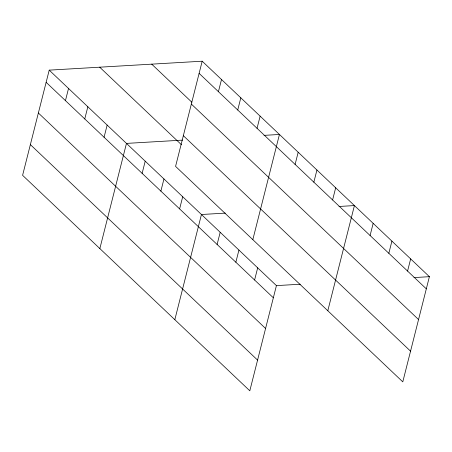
<?xml version="1.0" encoding="UTF-8"?>
<svg xmlns="http://www.w3.org/2000/svg" width="452" height="452" viewBox="0 0 452 452"><rect width="100%" height="100%" fill="white"/><g stroke="black" fill="none" stroke-linecap="round" stroke-linejoin="round"><path stroke-width="0.68" d="M49.217 70.139L22.6 175.319L249.809 390.799L276.426 285.619L49.217 70.139L202.191 61.201L429.4 276.68L402.783 381.861L175.574 166.381L202.191 61.201M65.45 100.626L68.529 88.451M84.761 118.938L87.841 106.768M104.073 137.255L107.152 125.085M99.852 248.583L126.464 143.403L182.568 140.126M142.131 173.348L145.211 161.178M160.878 191.128L163.957 178.952M179.619 208.903L182.698 196.733M218.423 91.688L221.503 79.518M174.828 319.688L201.445 214.508L225.282 213.118M237.735 110.005L240.814 97.835M217.113 244.459L220.192 232.288M257.047 128.323L260.132 116.147M235.854 262.233L238.933 250.063M252.826 239.645L279.443 134.464L264.019 135.368M254.6 280.014L257.68 267.838M295.105 164.415L298.184 152.245M313.852 182.19L316.931 170.02M332.599 199.965L335.678 187.795M327.807 310.756L354.419 205.575L338.994 206.474M370.086 235.52L373.166 223.35M388.833 253.301L391.912 241.125M407.574 271.076L410.653 258.906M276.426 285.619L300.264 284.223M413.976 277.584L429.4 276.68M199.112 73.371L426.321 288.851M151.708 64.15L191.857 102.225M191.343 104.067L418.552 319.547M183.342 135.69L410.552 351.17M99.694 67.19L181.506 144.776M46.132 82.309L273.347 297.789M38.369 113L265.578 328.48M30.369 144.623L257.578 360.103"/></g></svg>
